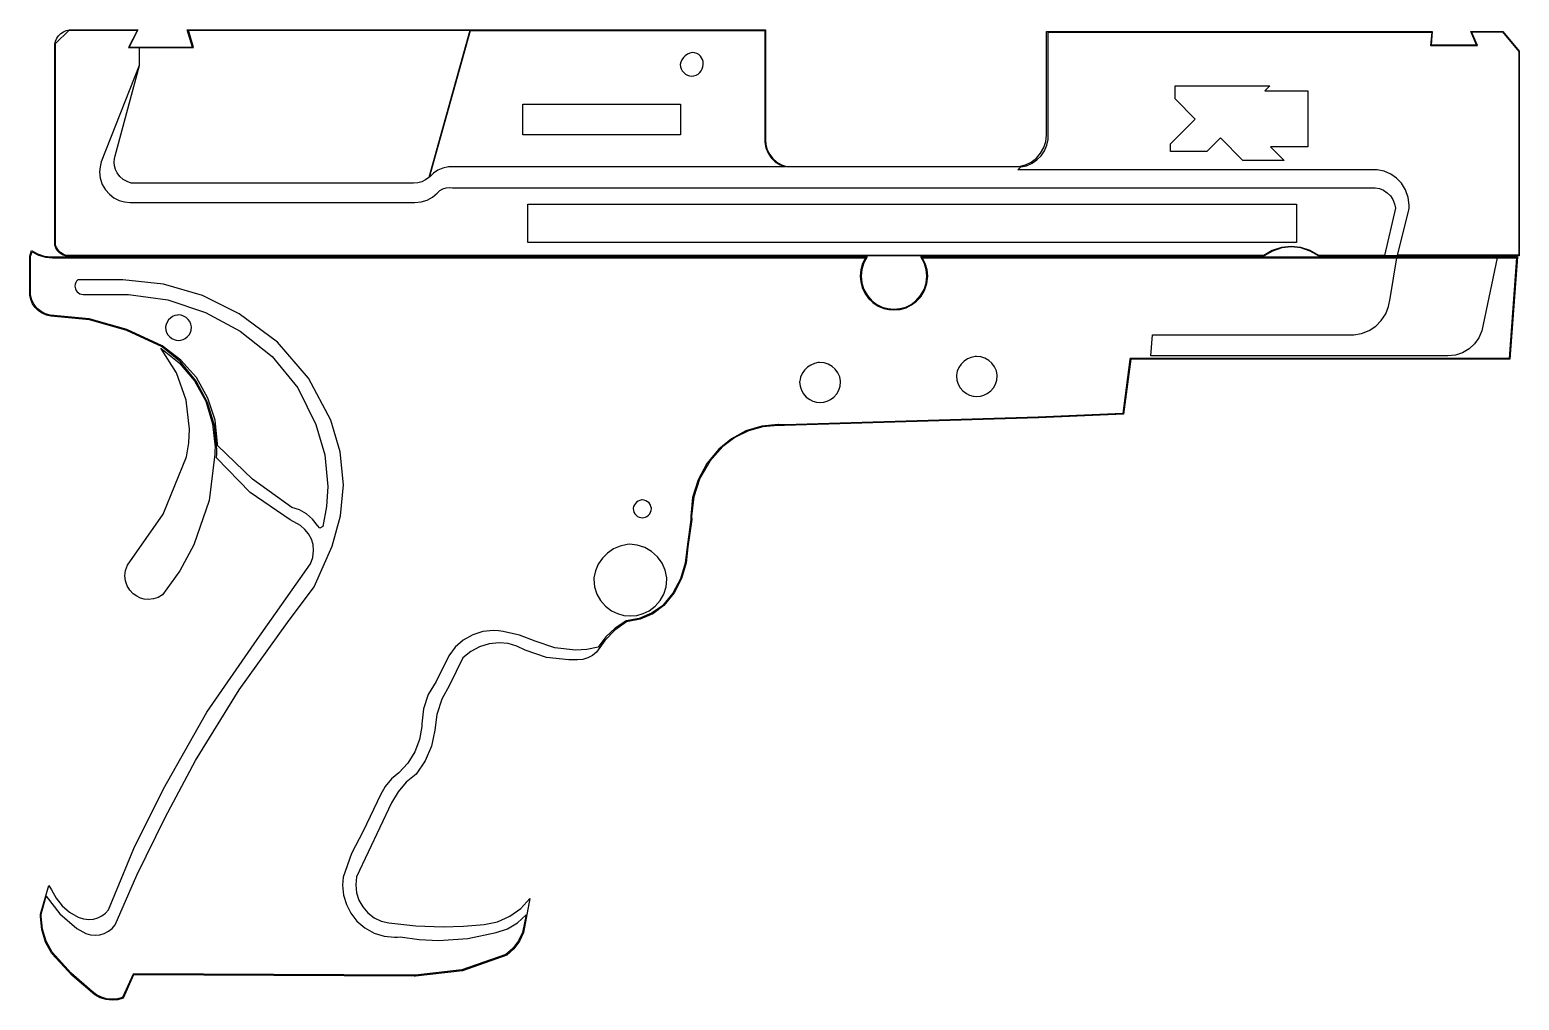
# Model space of a CAD drawing. Header units: millimetres. Extents: x 0 to 38.1, y 0 to 24.8.
import ezdxf

# ---------------------------------------------------------------- set-up
doc = ezdxf.new("R2010")
doc.units = ezdxf.units.MM

msp = doc.modelspace()

# ---------------------------------------------------------------- linework, layer by layer
for points in [[(1.011, 24.81), (2.763, 24.81), (2.539, 24.368), (4.164, 24.368), (4.029, 24.81), (18.822, 24.81), (18.822, 22.096), (18.816, 22.002), (18.828, 21.869), (18.866, 21.74), (18.927, 21.621), (19.01, 21.516), (19.111, 21.428), (19.227, 21.361), (19.354, 21.317), (25.308, 21.317), (25.469, 21.357), (25.618, 21.428), (25.75, 21.529), (25.858, 21.654), (25.939, 21.798), (25.989, 21.956), (26.006, 22.12), (26.005, 22.156), (26.005, 24.769), (35.875, 24.769), (35.846, 24.422), (37.006, 24.422), (36.864, 24.766), (37.681, 24.766), (38.1, 24.264), (38.1, 19.101), (38.1, 19.027), (32.968, 19.027), (32.754, 19.154), (32.518, 19.232), (32.271, 19.259), (32.024, 19.232), (31.788, 19.154), (31.575, 19.027), (0.917, 19.027), (0.852, 19.048), (0.792, 19.082), (0.739, 19.126), (0.695, 19.179), (0.662, 19.239), (0.64, 19.304), (0.64, 24.44), (0.658, 24.518), (0.691, 24.592), (0.737, 24.658), (0.793, 24.714), (0.86, 24.759), (0.933, 24.791)], [(2.797, 24.354), (2.797, 23.896), (1.83, 21.438), (1.797, 21.31), (1.785, 21.178), (1.803, 21.014), (1.854, 20.856), (1.938, 20.714), (2.035, 20.604), (2.152, 20.515), (2.283, 20.448), (2.424, 20.408), (2.57, 20.394), (2.597, 20.394), (9.837, 20.394), (9.849, 20.394), (10.009, 20.41), (10.162, 20.457), (10.303, 20.534), (10.425, 20.637), (10.491, 20.697), (10.567, 20.742), (10.651, 20.77), (10.74, 20.779), (10.813, 20.773), (34.414, 20.773), (34.526, 20.75), (34.631, 20.706), (34.726, 20.642), (34.806, 20.562), (34.87, 20.467), (34.914, 20.362), (34.937, 20.25), (34.652, 19.042), (32.974, 19.042), (32.756, 19.166), (32.518, 19.243), (32.269, 19.269), (32.02, 19.243), (31.782, 19.166), (31.564, 19.042), (0.925, 19.042), (0.854, 19.073), (0.789, 19.117), (0.735, 19.171), (0.691, 19.235), (0.66, 19.307), (0.66, 24.458), (1.005, 24.803), (2.752, 24.803), (2.525, 24.354), (2.793, 24.354)], [(4.06, 24.798), (11.257, 24.794), (10.208, 21.035), (10.122, 20.971), (10.026, 20.924), (9.924, 20.895), (9.817, 20.885), (9.729, 20.892), (2.595, 20.892), (2.487, 20.928), (2.388, 20.984), (2.304, 21.06), (2.237, 21.152), (2.196, 21.239), (2.171, 21.333), (2.162, 21.429), (2.168, 21.511), (2.187, 21.591), (2.806, 23.894), (2.806, 24.353), (4.188, 24.353)], [(10.225, 21.041), (11.27, 24.794), (18.804, 24.794), (18.804, 21.934), (18.83, 21.791), (18.885, 21.656), (18.965, 21.536), (19.069, 21.434), (19.191, 21.356), (19.326, 21.303), (10.707, 21.303), (10.569, 21.275), (10.44, 21.221), (10.323, 21.141)], [(25.349, 21.303), (25.498, 21.336), (25.638, 21.397), (25.764, 21.483), (25.872, 21.591), (25.958, 21.717), (26.019, 21.858), (26.053, 22.007), (26.053, 24.753), (35.862, 24.753), (35.833, 24.407), (37.03, 24.407), (36.879, 24.755), (37.672, 24.755), (38.092, 24.256), (38.092, 19.048), (34.985, 19.048), (35.275, 20.201), (35.282, 20.262), (35.284, 20.323), (35.261, 20.523), (35.195, 20.714), (35.089, 20.886), (34.963, 21.017), (34.813, 21.12), (34.646, 21.192), (34.468, 21.229), (25.278, 21.229)], [(16.948, 24.227), (16.883, 24.212), (16.823, 24.185), (16.768, 24.148), (16.721, 24.101), (16.683, 24.046), (16.657, 23.985), (16.641, 23.921), (16.641, 23.92), (16.647, 23.863), (16.664, 23.809), (16.691, 23.758), (16.727, 23.714), (16.771, 23.678), (16.822, 23.651), (16.876, 23.634), (16.933, 23.628), (16.99, 23.634), (17.045, 23.651), (17.096, 23.678), (17.14, 23.714), (17.176, 23.758), (17.203, 23.809), (17.22, 23.863), (17.225, 23.92), (17.225, 23.921), (17.227, 23.947), (17.222, 23.998), (17.208, 24.047), (17.185, 24.094), (17.154, 24.135), (17.111, 24.174), (17.061, 24.203), (17.006, 24.221)], [(29.314, 23.379), (31.723, 23.379), (31.59, 23.246), (32.69, 23.246), (32.69, 21.821), (31.74, 21.821), (32.09, 21.47), (31.031, 21.47), (30.456, 22.046), (30.106, 21.695), (29.181, 21.695), (29.181, 21.896), (29.814, 22.529), (29.297, 23.046), (29.297, 23.378)], [(12.613, 22.912), (16.643, 22.912), (16.643, 22.124), (12.613, 22.124)], [(12.742, 20.351), (32.403, 20.351), (32.403, 19.37), (12.742, 19.37)], [(37.862, 16.386), (28.163, 16.386), (27.976, 14.981), (25.805, 14.887), (19.309, 14.689), (19.224, 14.694), (19.138, 14.696), (18.755, 14.661), (18.384, 14.556), (18.039, 14.385), (17.73, 14.153), (17.393, 13.782), (17.14, 13.348), (16.984, 12.872), (16.931, 12.373), (16.932, 12.292), (16.836, 11.595), (16.794, 11.182), (16.674, 10.784), (16.481, 10.415), (16.222, 10.09), (15.936, 9.882), (15.612, 9.742), (15.264, 9.676), (14.965, 9.462), (14.708, 9.2), (14.499, 8.897), (14.394, 8.814), (14.274, 8.752), (14.145, 8.714), (14.012, 8.702), (13.955, 8.704), (13.87, 8.7), (13.786, 8.698), (13.215, 8.762), (12.673, 8.952), (12.462, 9.054), (12.237, 9.116), (12.004, 9.137), (11.749, 9.112), (11.504, 9.037), (11.278, 8.915), (11.08, 8.752), (10.735, 8.056), (10.538, 7.697), (10.411, 7.307), (10.359, 6.9), (10.276, 6.496), (10.116, 6.117), (9.884, 5.776), (9.631, 5.572), (9.42, 5.326), (9.256, 5.045), (8.361, 3.154), (8.345, 3.051), (8.339, 2.947), (8.359, 2.748), (8.419, 2.558), (8.517, 2.384), (8.649, 2.231), (8.81, 2.109), (8.992, 2.022), (9.188, 1.975), (9.879, 1.902), (10.572, 1.878), (11.098, 1.892), (11.622, 1.934), (11.961, 2.006), (12.277, 2.147), (12.559, 2.348), (12.794, 2.602), (12.628, 1.727), (12.527, 1.508), (12.382, 1.314), (12.201, 1.155), (11.066, 0.753), (9.869, 0.617), (9.83, 0.617), (2.657, 0.652), (2.388, 0.052), (2.249, 0.013), (2.106, 0), (1.951, 0.015), (1.802, 0.061), (1.664, 0.135), (1.085, 0.634), (0.568, 1.196), (0.405, 1.487), (0.304, 1.805), (0.27, 2.137), (0.272, 2.203), (0.485, 2.934), (0.554, 2.823), (0.673, 2.605), (0.83, 2.411), (1.02, 2.25), (1.237, 2.127), (1.371, 2.079), (1.514, 2.063), (1.629, 2.074), (1.741, 2.105), (1.845, 2.157), (1.938, 2.227), (2.016, 2.313), (2.662, 3.881), (3.418, 5.4), (4.533, 7.363), (5.818, 9.219), (7.179, 11.154), (7.24, 11.322), (7.261, 11.499), (7.246, 11.647), (7.203, 11.79), (7.133, 11.922), (7.039, 12.038), (6.924, 12.133), (6.662, 12.278), (5.639, 12.977), (4.78, 13.87), (4.785, 13.973), (4.786, 14.075), (4.726, 14.691), (4.546, 15.284), (4.255, 15.83), (3.863, 16.309), (3.385, 16.702), (2.486, 17.126), (1.527, 17.391), (0.538, 17.488), (0.424, 17.514), (0.317, 17.561), (0.221, 17.627), (0.138, 17.709), (0.073, 17.805), (0.026, 17.912), (0, 18.026), (0, 19.026), (0.048, 19.17), (0.2, 19.083), (0.365, 19.026), (0.538, 19.001), (21.424, 19.001), (21.337, 18.849), (21.283, 18.682), (21.265, 18.508), (21.283, 18.333), (21.338, 18.166), (21.426, 18.013), (21.544, 17.882), (21.667, 17.79), (21.805, 17.722), (21.953, 17.681), (22.106, 17.667), (22.259, 17.681), (22.407, 17.722), (22.545, 17.79), (22.669, 17.882), (22.787, 18.013), (22.875, 18.166), (22.929, 18.333), (22.948, 18.508), (22.93, 18.682), (22.876, 18.849), (22.789, 19.001), (38.058, 19.001)], [(12.932, 9.176), (12.531, 9.331), (12.113, 9.427), (11.989, 9.445), (11.864, 9.451), (11.591, 9.423), (11.329, 9.34), (11.089, 9.205), (10.882, 9.024), (10.716, 8.805), (10.397, 8.146), (10.194, 7.816), (10.068, 7.449), (10.026, 7.064), (10.027, 6.996), (9.969, 6.664), (9.848, 6.348), (9.67, 6.062), (9.441, 5.814), (9.251, 5.657), (9.094, 5.467), (8.975, 5.25), (8.53, 4.32), (8.232, 3.752), (8.019, 3.147), (8.007, 3.043), (8.003, 2.938), (8.027, 2.687), (8.098, 2.445), (8.213, 2.221), (8.369, 2.022), (8.573, 1.847), (8.808, 1.716), (9.065, 1.636), (9.333, 1.609), (9.403, 1.61), (9.474, 1.616), (9.962, 1.549), (10.455, 1.526), (11.202, 1.578), (11.934, 1.732), (12.22, 1.825), (12.479, 1.977), (12.701, 2.181), (12.606, 1.733), (12.505, 1.516), (12.36, 1.325), (12.178, 1.168), (11.052, 0.773), (9.867, 0.64), (9.824, 0.64), (2.653, 0.674), (2.641, 0.667), (2.372, 0.071), (2.241, 0.035), (2.105, 0.023), (1.966, 0.036), (1.831, 0.074), (1.705, 0.135), (1.592, 0.219), (1.056, 0.694), (0.576, 1.224), (0.42, 1.509), (0.324, 1.819), (0.292, 2.142), (0.293, 2.198), (0.421, 2.658), (0.768, 2.207), (1.201, 1.837), (1.436, 1.706), (1.551, 1.672), (1.669, 1.661), (1.789, 1.672), (1.904, 1.706), (2.011, 1.761), (2.105, 1.836), (2.184, 1.927), (2.734, 3.194), (3.464, 4.673), (4.243, 6.128), (5.354, 7.934), (6.591, 9.657), (7.271, 10.57), (7.734, 11.61), (7.948, 12.38), (8.021, 13.177), (7.94, 14.02), (7.699, 14.832), (7.128, 15.905), (6.334, 16.827), (5.356, 17.551), (4.42, 18.016), (3.417, 18.309), (2.378, 18.421), (1.231, 18.421), (1.199, 18.387), (1.174, 18.348), (1.159, 18.304), (1.154, 18.257), (1.167, 18.184), (1.186, 18.146), (1.212, 18.112), (1.244, 18.084), (1.282, 18.063), (1.323, 18.05), (1.365, 18.046), (1.369, 18.046), (2.522, 18.046), (3.528, 17.905), (4.492, 17.586), (5.385, 17.101), (6.203, 16.46), (6.857, 15.654), (7.315, 14.722), (7.546, 13.943), (7.624, 13.135), (7.592, 12.619), (7.498, 12.11), (7.421, 12.072), (7.36, 12.133), (7.234, 12.297), (7.078, 12.433), (6.899, 12.535), (6.703, 12.6), (5.694, 13.322), (4.8, 14.183), (4.801, 14.23), (4.739, 14.826), (4.557, 15.396), (4.262, 15.917), (3.866, 16.367), (3.387, 16.726), (2.483, 17.151), (1.519, 17.416), (0.524, 17.512), (0.401, 17.546), (0.288, 17.605), (0.189, 17.686), (0.11, 17.786), (0.053, 17.9), (0.022, 18.024), (0.022, 19.019), (0.062, 19.135), (0.223, 19.049), (0.398, 18.997), (0.58, 18.979), (0.586, 18.979), (21.379, 18.979), (21.304, 18.833), (21.257, 18.675), (21.242, 18.511), (21.255, 18.362), (21.293, 18.217), (21.361, 18.073), (21.453, 17.944), (21.568, 17.834), (21.701, 17.747), (21.847, 17.685), (21.974, 17.656), (22.105, 17.646), (22.263, 17.66), (22.416, 17.704), (22.558, 17.774), (22.685, 17.869), (22.792, 17.986), (22.889, 18.147), (22.949, 18.324), (22.969, 18.51), (22.953, 18.674), (22.907, 18.832), (22.831, 18.978), (38.034, 18.978), (37.842, 16.41), (28.165, 16.41), (28.146, 16.402), (28.14, 16.383), (27.957, 15.004), (25.792, 14.909), (19.32, 14.712), (19.155, 14.719), (19.14, 14.719), (18.722, 14.677), (18.32, 14.555), (17.95, 14.355), (17.627, 14.087), (17.322, 13.722), (17.095, 13.303), (16.955, 12.848), (16.908, 12.374), (16.909, 12.293), (16.813, 11.589), (16.769, 11.174), (16.646, 10.774), (16.448, 10.407), (16.182, 10.084), (15.903, 9.891), (15.589, 9.76), (15.255, 9.697), (14.978, 9.515), (14.736, 9.288), (14.538, 9.022), (14.249, 8.969), (13.956, 8.952), (13.432, 9.009)], [(28.723, 17.013), (33.869, 17.013), (34.069, 17.048), (34.259, 17.123), (34.429, 17.235), (34.573, 17.379), (34.684, 17.549), (34.759, 17.738), (34.795, 17.939), (34.973, 18.981), (37.537, 18.981), (37.147, 17.115), (37.071, 16.938), (36.96, 16.781), (36.818, 16.651), (36.652, 16.553), (36.469, 16.493), (36.278, 16.473), (36.244, 16.473), (28.674, 16.473)], [(3.776, 17.518), (3.712, 17.503), (3.652, 17.477), (3.598, 17.44), (3.552, 17.394), (3.515, 17.339), (3.488, 17.279), (3.473, 17.215), (3.473, 17.203), (3.48, 17.134), (3.501, 17.069), (3.535, 17.009), (3.581, 16.958), (3.636, 16.917), (3.689, 16.891), (3.746, 16.875), (3.805, 16.87), (3.865, 16.875), (3.922, 16.891), (3.975, 16.917), (4.03, 16.958), (4.076, 17.009), (4.11, 17.069), (4.131, 17.134), (4.138, 17.203), (4.138, 17.215), (4.122, 17.285), (4.093, 17.35), (4.051, 17.407), (3.998, 17.454), (3.936, 17.49), (3.869, 17.512), (3.798, 17.519)], [(3.355, 16.67), (3.825, 16.298), (4.212, 15.839), (4.5, 15.312), (4.678, 14.739), (4.738, 14.142), (4.737, 14.053), (4.733, 13.964), (4.587, 12.773), (4.199, 11.639), (3.837, 10.977), (3.396, 10.365), (3.285, 10.299), (3.163, 10.259), (3.035, 10.245), (2.93, 10.255), (2.829, 10.282), (2.734, 10.326), (2.647, 10.386), (2.556, 10.481), (2.488, 10.594), (2.446, 10.718), (2.432, 10.849), (2.448, 10.988), (2.496, 11.119), (3.409, 12.423), (4.012, 13.895), (4.069, 14.246), (4.088, 14.601), (4.004, 15.341), (3.755, 16.042)], [(24.18, 16.459), (24.079, 16.435), (23.984, 16.394), (23.899, 16.335), (23.826, 16.262), (23.767, 16.177), (23.726, 16.082), (23.702, 15.981), (23.702, 15.961), (23.713, 15.854), (23.746, 15.751), (23.8, 15.657), (23.871, 15.576), (23.958, 15.511), (24.042, 15.471), (24.133, 15.446), (24.226, 15.438), (24.319, 15.446), (24.409, 15.471), (24.493, 15.511), (24.58, 15.576), (24.652, 15.657), (24.705, 15.751), (24.738, 15.854), (24.749, 15.961), (24.749, 15.981), (24.725, 16.091), (24.679, 16.193), (24.613, 16.283), (24.529, 16.358), (24.432, 16.414), (24.325, 16.448), (24.214, 16.46)], [(20.171, 16.305), (20.071, 16.281), (19.976, 16.239), (19.891, 16.181), (19.817, 16.108), (19.759, 16.023), (19.717, 15.928), (19.694, 15.827), (19.693, 15.807), (19.705, 15.7), (19.738, 15.597), (19.791, 15.502), (19.863, 15.421), (19.95, 15.357), (20.034, 15.316), (20.124, 15.292), (20.217, 15.283), (20.31, 15.292), (20.401, 15.316), (20.485, 15.357), (20.572, 15.421), (20.643, 15.502), (20.697, 15.597), (20.73, 15.7), (20.741, 15.807), (20.741, 15.827), (20.717, 15.937), (20.67, 16.039), (20.604, 16.129), (20.521, 16.204), (20.423, 16.26), (20.317, 16.294), (20.205, 16.306)], [(15.648, 12.79), (15.603, 12.779), (15.561, 12.761), (15.523, 12.735), (15.491, 12.703), (15.465, 12.665), (15.446, 12.623), (15.436, 12.578), (15.436, 12.569), (15.441, 12.521), (15.455, 12.476), (15.479, 12.434), (15.511, 12.398), (15.549, 12.369), (15.587, 12.351), (15.627, 12.34), (15.668, 12.336), (15.71, 12.34), (15.75, 12.351), (15.787, 12.369), (15.826, 12.398), (15.857, 12.434), (15.881, 12.476), (15.896, 12.521), (15.901, 12.569), (15.901, 12.578), (15.89, 12.626), (15.87, 12.672), (15.84, 12.712), (15.803, 12.745), (15.76, 12.77), (15.713, 12.785), (15.663, 12.79)], [(15.28, 11.653), (15.1, 11.611), (14.931, 11.536), (14.778, 11.432), (14.647, 11.301), (14.542, 11.148), (14.468, 10.978), (14.426, 10.798), (14.425, 10.762), (14.445, 10.569), (14.504, 10.385), (14.6, 10.217), (14.728, 10.072), (14.884, 9.956), (15.034, 9.884), (15.196, 9.839), (15.363, 9.824), (15.529, 9.839), (15.691, 9.884), (15.842, 9.956), (15.997, 10.072), (16.126, 10.217), (16.221, 10.385), (16.28, 10.569), (16.3, 10.762), (16.3, 10.798), (16.257, 10.994), (16.174, 11.177), (16.055, 11.338), (15.906, 11.472), (15.732, 11.572), (15.541, 11.634), (15.341, 11.655)]]:
    msp.add_lwpolyline(points, close=True)

doc.saveas('drawing.dxf')
